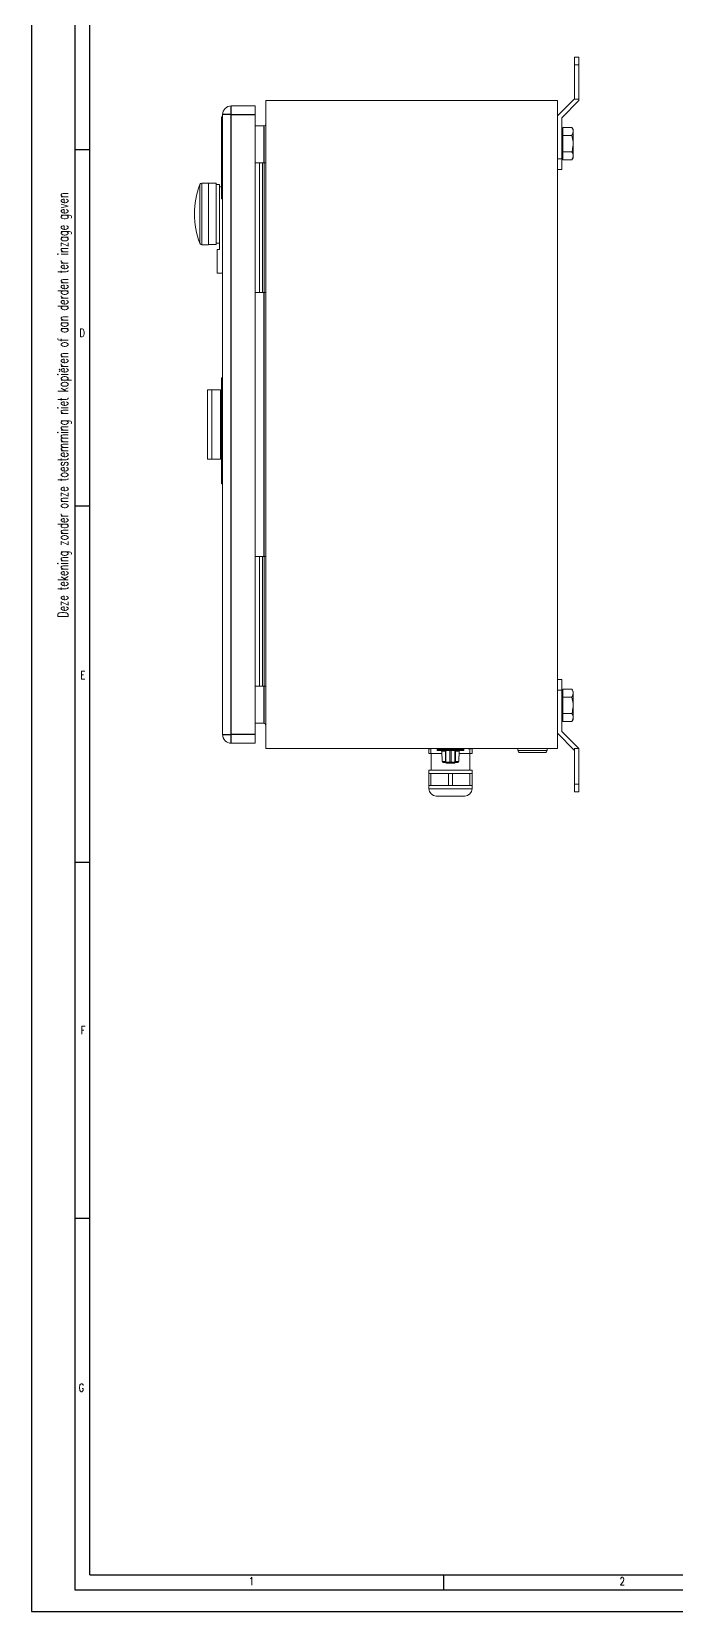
# Model space of a CAD drawing. Extents: x 4137 to 28680, y 2446 to 6814.
# Drawn here: x 4137 to 4436, y 2553 to 3284 of the extents above; entities that cross this region are included whole.
import ezdxf

# ---------------------------------------------------------------- set-up
doc = ezdxf.new("R2010")
doc.units = 0
doc.header["$LTSCALE"] = 0.5
doc.layers.get('0').update_dxf_attribs({"linetype": 'CONTINUOUS'})
doc.layers.add('DIM', color=5, linetype='CONTINUOUS')
doc.layers.add('VOL', color=2, linetype='CONTINUOUS')
doc.styles.get("Standard").update_dxf_attribs({"font": 'simplex.shx'})

msp = doc.modelspace()

# ---------------------------------------------------------------- linework, layer by layer
at = {"color": 7, "linetype": 'Continuous'}
for p, q in [((4137.01, 3740.59), (4137.01, 2552.59)), ((4157.01, 3730.59), (4157.01, 2562.59)), ((4164.01, 2569.59), (4164.01, 3723.59)), ((4164.01, 2569.59), (5431.61, 2569.59)), ((4157.01, 2562.59), (5809.01, 2562.59)), ((4137.01, 2552.59), (5819.01, 2552.59))]:
    msp.add_line(p, q, dxfattribs=at)
at = {"color": 7, "linetype": 'Continuous', "lineweight": 15}
for p, q in [((4388.48, 3271.94), (4390.48, 3271.94)), ((4388.48, 3268.44), (4388.48, 3271.94)), ((4390.48, 3271.94), (4390.48, 3268.44)), ((4388.48, 3268.44), (4390.48, 3268.44)), ((4388.48, 3252.77), (4388.48, 3268.44)), ((4390.48, 3268.44), (4390.48, 3252.49)), ((4240.48, 3249.44), (4229.48, 3249.44)), ((4240.48, 3245.44), (4240.48, 3249.44)), ((4245.48, 2951.94), (4245.48, 3251.94)), ((4245.48, 3251.94), (4380.48, 3251.94)), ((4380.48, 3244.77), (4388.48, 3252.77)), ((4380.48, 2951.94), (4380.48, 3251.94)), ((4382.48, 3243.94), (4390.48, 3251.94)), ((4388.48, 3252.49), (4388.48, 3252.77)), ((4390.48, 3252.49), (4388.48, 3252.49)), ((4390.48, 3252.49), (4390.48, 3251.94)), ((4224.98, 3206.44), (4224.98, 3244.44)), ((4225.48, 3244.44), (4224.98, 3244.44)), ((4225.48, 3245.44), (4225.48, 2958.44)), ((4240.48, 3245.44), (4240.48, 2958.44)), ((4244.68, 3240.19), (4240.48, 3240.19)), ((4382.48, 3224.94), (4382.48, 3243.94)), ((4383.08, 3237.57), (4383.08, 3239.45)), ((4383.08, 3239.45), (4387.2, 3239.45)), ((4387.78, 3238.44), (4387.2, 3239.45)), ((4224.88, 3236.84), (4224.98, 3236.84)), ((4224.88, 3236.84), (4224.88, 3234.56)), ((4224.88, 3234.56), (4224.98, 3234.56)), ((4224.88, 3234.56), (4224.88, 3226.58)), ((4383.08, 3238.44), (4382.48, 3238.44)), ((4383.08, 3235.7), (4383.08, 3237.57)), ((4383.08, 3235.7), (4387.2, 3235.7)), ((4383.08, 3231.94), (4383.08, 3235.7)), ((4387.78, 3237.57), (4387.78, 3238.44)), ((4387.78, 3231.94), (4387.78, 3237.57)), ((4224.88, 3226.58), (4224.98, 3226.58)), ((4224.88, 3226.58), (4224.88, 3224.3)), ((4380.48, 3224.94), (4382.48, 3224.94)), ((4382.48, 3225.44), (4383.08, 3225.44)), ((4382.48, 3219.94), (4382.48, 3224.94)), ((4383.08, 3228.19), (4383.08, 3231.94)), ((4383.08, 3228.19), (4387.2, 3228.19)), ((4383.08, 3226.32), (4383.08, 3228.19)), ((4383.08, 3224.44), (4383.08, 3226.32)), ((4387.2, 3224.44), (4387.78, 3225.44)), ((4387.78, 3226.32), (4387.78, 3231.94)), ((4387.78, 3225.44), (4387.78, 3226.32)), ((4224.88, 3224.3), (4224.98, 3224.3)), ((4224.88, 3224.3), (4224.88, 3216.32)), ((4240.48, 3223.09), (4242.48, 3223.09)), ((4242.48, 3163.09), (4242.48, 3223.09)), ((4242.48, 3223.09), (4243.98, 3223.09)), ((4243.98, 3223.09), (4243.98, 3163.09)), ((4243.98, 3223.09), (4244.68, 3223.09)), ((4244.68, 3163.09), (4244.68, 3223.09)), ((4244.68, 3223.09), (4245.48, 3223.09)), ((4380.48, 3219.94), (4382.48, 3219.94)), ((4383.08, 3224.44), (4387.2, 3224.44)), ((4218.98, 3213.69), (4215.83, 3213.69)), ((4218.98, 3199.44), (4218.98, 3213.69)), ((4222.48, 3213.68), (4218.98, 3213.68)), ((4222.48, 3199.44), (4222.48, 3213.68)), ((4223.98, 3213.02), (4222.48, 3213.02)), ((4223.98, 3211.94), (4223.98, 3213.02)), ((4224.98, 3211.94), (4223.98, 3211.94)), ((4223.98, 3182.94), (4223.98, 3211.94)), ((4224.88, 3216.32), (4224.88, 3214.04)), ((4224.88, 3216.32), (4224.98, 3216.32)), ((4224.88, 3214.04), (4224.98, 3214.04)), ((4225.48, 3206.44), (4224.98, 3206.44)), ((4218.98, 3185.19), (4218.98, 3199.44)), ((4222.48, 3185.21), (4222.48, 3199.44)), ((4215.83, 3185.19), (4218.98, 3185.19)), ((4218.98, 3185.21), (4222.48, 3185.21)), ((4222.48, 3185.87), (4223.98, 3185.87)), ((4222.98, 3171.94), (4222.98, 3182.94)), ((4222.98, 3182.94), (4223.98, 3182.94)), ((4225.48, 3171.94), (4222.98, 3171.94)), ((4240.48, 3163.09), (4242.48, 3163.09)), ((4242.48, 3163.09), (4243.98, 3163.09)), ((4244.68, 3163.09), (4243.98, 3163.09)), ((4244.68, 3163.09), (4245.48, 3163.09)), ((4225.48, 3123.58), (4224.97, 3123.58)), ((4224.97, 3121.08), (4224.97, 3123.58)), ((4218.48, 3085.94), (4218.48, 3117.94)), ((4218.48, 3117.94), (4220.48, 3117.94)), ((4220.48, 3085.94), (4220.48, 3117.94)), ((4220.48, 3117.94), (4224.48, 3117.94)), ((4224.48, 3085.94), (4224.48, 3117.94)), ((4224.48, 3116.94), (4225.48, 3116.94)), ((4225.48, 3121.08), (4224.97, 3121.08)), ((4224.97, 3081.94), (4224.97, 3121.08)), ((4218.48, 3085.94), (4220.48, 3085.94)), ((4220.48, 3085.94), (4224.48, 3085.94)), ((4224.48, 3086.94), (4225.48, 3086.94)), ((4224.97, 3074.44), (4224.97, 3081.94)), ((4225.48, 3081.94), (4224.97, 3081.94)), ((4225.48, 3074.44), (4224.97, 3074.44)), ((4240.48, 3040.79), (4242.48, 3040.79)), ((4242.48, 2980.79), (4242.48, 3040.79)), ((4242.48, 3040.79), (4243.98, 3040.79)), ((4243.98, 3040.79), (4243.98, 2980.79)), ((4243.98, 3040.79), (4244.68, 3040.79)), ((4244.68, 2980.79), (4244.68, 3040.79)), ((4244.68, 3040.79), (4245.48, 3040.79)), ((4380.48, 2983.94), (4382.48, 2983.94)), ((4382.48, 2978.94), (4382.48, 2983.94)), ((4240.48, 2980.79), (4242.48, 2980.79)), ((4242.48, 2980.79), (4243.98, 2980.79)), ((4244.68, 2980.79), (4243.98, 2980.79)), ((4244.68, 2980.79), (4245.48, 2980.79)), ((4380.48, 2978.94), (4382.48, 2978.94)), ((4382.48, 2978.94), (4382.48, 2959.94)), ((4383.08, 2978.44), (4382.48, 2978.44)), ((4383.08, 2977.57), (4383.08, 2979.45)), ((4383.08, 2979.45), (4387.2, 2979.45)), ((4383.08, 2975.7), (4383.08, 2977.57)), ((4387.78, 2978.44), (4387.2, 2979.45)), ((4387.78, 2977.57), (4387.78, 2978.44)), ((4387.78, 2971.94), (4387.78, 2977.57)), ((4383.08, 2971.94), (4383.08, 2975.7)), ((4383.08, 2975.7), (4387.2, 2975.7)), ((4383.08, 2968.19), (4383.08, 2971.94)), ((4387.78, 2966.32), (4387.78, 2971.94)), ((4240.48, 2963.69), (4244.68, 2963.69)), ((4382.48, 2965.44), (4383.08, 2965.44)), ((4383.08, 2968.19), (4387.2, 2968.19)), ((4383.08, 2966.32), (4383.08, 2968.19)), ((4383.08, 2964.44), (4383.08, 2966.32)), ((4383.08, 2964.44), (4387.2, 2964.44)), ((4387.2, 2964.44), (4387.78, 2965.44)), ((4387.78, 2965.44), (4387.78, 2966.32)), ((4229.48, 2954.44), (4240.48, 2954.44)), ((4240.48, 2954.44), (4240.48, 2958.44)), ((4388.48, 2951.12), (4380.48, 2959.12)), ((4382.48, 2959.94), (4390.48, 2951.94)), ((4245.48, 2951.94), (4380.48, 2951.94)), ((4320.98, 2951.78), (4321.94, 2951.78)), ((4320.98, 2949.7), (4320.98, 2951.78)), ((4321.94, 2949.7), (4320.98, 2949.7)), ((4321.94, 2951.78), (4323.43, 2951.94)), ((4321.94, 2949.7), (4321.94, 2951.78)), ((4327.01, 2949.7), (4321.94, 2949.7)), ((4321.97, 2949.7), (4321.97, 2942.04)), ((4324.78, 2951.54), (4324.78, 2951.94)), ((4324.78, 2951.54), (4325.78, 2951.54)), ((4324.78, 2951.44), (4324.78, 2951.04)), ((4325.78, 2951.44), (4324.78, 2951.44)), ((4325.78, 2951.04), (4324.78, 2951.04)), ((4325.78, 2951.54), (4325.78, 2951.94)), ((4325.78, 2951.54), (4336.18, 2951.54)), ((4325.78, 2951.04), (4325.78, 2951.44)), ((4336.18, 2951.44), (4325.78, 2951.44)), ((4336.18, 2951.04), (4325.78, 2951.04)), ((4326.99, 2950.75), (4327.11, 2946.03)), ((4327.78, 2951.44), (4327.78, 2951.54)), ((4328.64, 2945.74), (4328.64, 2951.04)), ((4328.89, 2951.04), (4328.89, 2945.74)), ((4329.48, 2951.54), (4329.48, 2951.44)), ((4330.73, 2945.74), (4330.73, 2951.04)), ((4331.23, 2951.04), (4331.23, 2945.74)), ((4332.48, 2951.44), (4332.48, 2951.54)), ((4333.07, 2945.74), (4333.07, 2951.04)), ((4333.29, 2950.75), (4334.97, 2950.75)), ((4333.32, 2951.04), (4333.32, 2945.74)), ((4334.18, 2951.54), (4334.18, 2951.44)), ((4334.97, 2950.75), (4334.85, 2946.03)), ((4340.01, 2949.7), (4334.94, 2949.7)), ((4336.18, 2951.54), (4336.18, 2951.94)), ((4336.18, 2951.54), (4337.18, 2951.54)), ((4336.18, 2951.04), (4336.18, 2951.44)), ((4337.18, 2951.44), (4336.18, 2951.44)), ((4337.18, 2951.04), (4336.18, 2951.04)), ((4337.18, 2951.94), (4337.18, 2951.54)), ((4337.18, 2951.04), (4337.18, 2951.44)), ((4339.99, 2942.04), (4339.99, 2949.7)), ((4340.01, 2949.7), (4340.01, 2951.78)), ((4340.01, 2951.78), (4340.98, 2951.78)), ((4340.98, 2949.7), (4340.01, 2949.7)), ((4340.98, 2951.78), (4340.98, 2951.94)), ((4340.98, 2949.7), (4340.98, 2951.78)), ((4362.23, 2951.94), (4362.23, 2951.14)), ((4363.23, 2950.14), (4374.73, 2950.14)), ((4375.73, 2951.14), (4375.73, 2951.94)), ((4390.48, 2951.94), (4388.48, 2951.94)), ((4388.48, 2951.94), (4388.48, 2951.12)), ((4388.48, 2935.45), (4388.48, 2951.12)), ((4390.48, 2951.94), (4390.48, 2935.45)), ((4320.98, 2942.04), (4320.98, 2940.5)), ((4320.98, 2942.04), (4340.98, 2942.04)), ((4320.98, 2934.89), (4320.98, 2940.5)), ((4321.94, 2940.5), (4320.98, 2940.5)), ((4321.94, 2934.89), (4321.94, 2940.5)), ((4325.98, 2940.5), (4321.94, 2940.5)), ((4330.01, 2940.5), (4325.98, 2940.5)), ((4328.06, 2945.54), (4328.68, 2945.54)), ((4330.73, 2945.74), (4328.89, 2945.74)), ((4329.14, 2945.24), (4330.98, 2945.24)), ((4330.01, 2934.89), (4330.01, 2940.5)), ((4331.94, 2940.5), (4330.01, 2940.5)), ((4330.98, 2945.49), (4330.98, 2945.24)), ((4330.98, 2945.24), (4332.82, 2945.24)), ((4333.07, 2945.74), (4331.23, 2945.74)), ((4331.94, 2934.89), (4331.94, 2940.5)), ((4335.98, 2940.5), (4331.94, 2940.5)), ((4333.28, 2945.54), (4333.9, 2945.54)), ((4340.01, 2940.5), (4335.98, 2940.5)), ((4340.01, 2934.89), (4340.01, 2940.5)), ((4340.98, 2940.5), (4340.01, 2940.5)), ((4340.98, 2940.5), (4340.98, 2942.04)), ((4340.98, 2934.89), (4340.98, 2940.5)), ((4320.98, 2934.89), (4320.98, 2933.35)), ((4320.98, 2934.89), (4321.94, 2934.89)), ((4321.94, 2934.89), (4325.98, 2934.89)), ((4325.98, 2934.89), (4330.01, 2934.89)), ((4330.01, 2934.89), (4331.94, 2934.89)), ((4331.94, 2934.89), (4335.98, 2934.89)), ((4335.98, 2934.89), (4340.01, 2934.89)), ((4340.01, 2934.89), (4340.98, 2934.89)), ((4340.98, 2933.35), (4340.98, 2934.89)), ((4390.48, 2935.45), (4388.48, 2935.45)), ((4388.48, 2931.94), (4388.48, 2935.45)), ((4390.48, 2931.94), (4390.48, 2935.45)), ((4324.38, 2929.94), (4337.58, 2929.94)), ((4388.48, 2931.94), (4390.48, 2931.94))]:
    msp.add_line(p, q, dxfattribs=at)
at = {"color": 8, "linetype": 'Continuous', "lineweight": 15}
for p, q in [((4214.9, 3185.84), (4214.9, 3213.05)), ((4326.99, 2950.75), (4328.64, 2950.75)), ((4329.16, 2951.44), (4329.16, 2951.54)), ((4333.16, 2951.44), (4333.16, 2951.54)), ((4362.23, 2951.14), (4375.73, 2951.14)), ((4327.11, 2946.03), (4328.64, 2946.03)), ((4333.32, 2946.03), (4334.85, 2946.03)), ((4320.98, 2933.35), (4340.98, 2933.35))]:
    msp.add_line(p, q, dxfattribs=at)
at = {"color": 8, "linetype": 'Continuous', "lineweight": 15, "flags": 128}
msp.add_lwpolyline([(4333.33, 2951.04), (4333.32, 2951.04), (4333.32, 2951.03)], dxfattribs=at)
at = {"color": 7, "linetype": 'Continuous', "lineweight": 15}
for centre, radius, start, end in [((4229.48, 3245.44), 4, 90, 180), ((4244.68, 3240.99), 0.8, 270, 0), ((4251.12, 3199.44), 38.69, 159.41647, 200.58353), ((4215.83, 3212.69), 1, 90.01874, 159.41647), ((4215.83, 3186.19), 1, 200.58353, 270.01874), ((4244.68, 2962.89), 0.8, 0, 90), ((4229.48, 2958.44), 4, 180, 270), ((4326.69, 2950.74), 0.3, 1.5, 90), ((4335.27, 2950.74), 0.3, 90, 178.5), ((4363.23, 2951.14), 1, 180, 270), ((4374.73, 2951.14), 1, 270, 0), ((4327.61, 2946.04), 0.5, 181.5, 270), ((4329.14, 2945.74), 0.5, 180, 210), ((4329.14, 2945.74), 0.5, 210, 270), ((4332.82, 2945.74), 0.5, 270, 330), ((4332.82, 2945.74), 0.5, 330, 0), ((4334.35, 2946.04), 0.5, 270, 358.5), ((4324.38, 2933.35), 3.4, 180, 270), ((4337.58, 2933.35), 3.4, 270, 0)]:
    msp.add_arc(centre, radius, start, end, dxfattribs=at)
for centre, major_axis, start_param, end_param in [((4329.14, 2945.74), (0.483, 0.483), 1.832596, 2.356194), ((4330.98, 2945.74), (0.483, -0.483), 4.45059, 4.974188), ((4330.98, 2945.74), (0.483, 0.483), 4.45059, 4.974188), ((4332.82, 2945.74), (0.483, -0.483), 0.785398, 1.308997)]:
    msp.add_ellipse(centre, major_axis=major_axis, ratio=0.267949, start_param=start_param, end_param=end_param, dxfattribs=at)
for points, knots in [([(4387.2, 3239.45), (4387.36, 3239.15), (4387.69, 3238.53), (4387.75, 3237.89), (4387.78, 3237.57)], [0, 0, 0, 0, 0.495459, 1, 1, 1, 1]), ([(4387.78, 3237.57), (4387.78, 3237.53), (4387.77, 3236.9), (4387.47, 3236.27), (4387.2, 3235.7)], [0, 0, 0, 0, 0.070213, 1, 1, 1, 1]), ([(4387.2, 3235.7), (4387.43, 3234.76), (4387.74, 3233.52), (4387.77, 3232.25), (4387.78, 3231.94)], [0, 0, 0, 0, 0.758147, 1, 1, 1, 1]), ([(4387.78, 3231.94), (4387.71, 3230.96), (4387.62, 3229.69), (4387.27, 3228.46), (4387.2, 3228.19)], [0, 0, 0, 0, 0.776286, 1, 1, 1, 1]), ([(4387.2, 3228.19), (4387.36, 3227.89), (4387.69, 3227.27), (4387.75, 3226.64), (4387.78, 3226.32)], [0, 0, 0, 0, 0.49546, 1, 1, 1, 1]), ([(4387.78, 3226.32), (4387.78, 3226.27), (4387.77, 3225.64), (4387.47, 3225.02), (4387.2, 3224.44)], [0, 0, 0, 0, 0.070217, 1, 1, 1, 1]), ([(4387.2, 2979.45), (4387.36, 2979.15), (4387.69, 2978.53), (4387.75, 2977.89), (4387.78, 2977.57)], [0, 0, 0, 0, 0.495459, 1, 1, 1, 1]), ([(4387.78, 2977.57), (4387.78, 2977.53), (4387.77, 2976.9), (4387.47, 2976.27), (4387.2, 2975.7)], [0, 0, 0, 0, 0.070215, 1, 1, 1, 1]), ([(4387.2, 2975.7), (4387.43, 2974.76), (4387.74, 2973.52), (4387.77, 2972.25), (4387.78, 2971.94)], [0, 0, 0, 0, 0.758149, 1, 1, 1, 1]), ([(4387.78, 2971.94), (4387.71, 2970.96), (4387.62, 2969.69), (4387.27, 2968.46), (4387.2, 2968.19)], [0, 0, 0, 0, 0.776287, 1, 1, 1, 1]), ([(4387.2, 2968.19), (4387.36, 2967.89), (4387.69, 2967.27), (4387.75, 2966.64), (4387.78, 2966.32)], [0, 0, 0, 0, 0.495458, 1, 1, 1, 1]), ([(4387.78, 2966.32), (4387.78, 2966.27), (4387.77, 2965.64), (4387.47, 2965.02), (4387.2, 2964.44)], [0, 0, 0, 0, 0.070215, 1, 1, 1, 1]), ([(4320.98, 2951.94), (4320.98, 2951.91), (4320.98, 2951.86), (4320.98, 2951.8), (4320.98, 2951.78)], [0, 0, 0, 0, 0.71857, 1, 1, 1, 1]), ([(4338.53, 2951.94), (4338.95, 2951.9), (4339.45, 2951.85), (4339.94, 2951.79), (4340.01, 2951.78)], [0, 0, 0, 0, 0.855511, 1, 1, 1, 1]), ([(4327.61, 2945.54), (4327.62, 2945.54), (4327.63, 2945.54), (4327.73, 2945.54), (4327.88, 2945.54), (4328.08, 2945.54), (4328.33, 2945.54), (4328.55, 2945.54), (4328.7, 2945.54), (4328.75, 2945.54)], [0, 0, 0, 0, 0.153988, 0.307692, 0.461682, 0.615386, 0.769375, 0.923079, 1, 1, 1, 1]), ([(4333.19, 2945.54), (4333.34, 2945.54), (4333.66, 2945.54), (4334.04, 2945.54), (4334.3, 2945.54), (4334.33, 2945.54), (4334.35, 2945.54)], [0, 0, 0, 0, 0.242004, 0.5, 0.757996, 1, 1, 1, 1])]:
    msp.add_open_spline(points, degree=3, knots=knots, dxfattribs=at)
at = {"color": 8, "linetype": 'Continuous', "lineweight": 15}
for points, knots in [([(4215.83, 3199.44), (4215.83, 3200.38), (4215.83, 3202.24), (4215.83, 3204.93), (4215.83, 3207.41), (4215.83, 3209.59), (4215.83, 3211.37), (4215.83, 3212.69), (4215.83, 3213.54), (4215.83, 3213.64), (4215.83, 3213.69)], [0, 0, 0, 0, 0.1249995, 0.25, 0.3750003, 0.5000001, 0.6250001, 0.7500002, 0.875, 1, 1, 1, 1]), ([(4215.83, 3185.19), (4215.83, 3185.25), (4215.83, 3185.35), (4215.83, 3186.2), (4215.83, 3187.52), (4215.83, 3189.3), (4215.83, 3191.48), (4215.83, 3193.96), (4215.83, 3196.65), (4215.83, 3198.51), (4215.83, 3199.44)], [0, 0, 0, 0, 0.125, 0.25, 0.375, 0.5, 0.625, 0.75, 0.875, 1, 1, 1, 1])]:
    msp.add_open_spline(points, degree=3, knots=knots, dxfattribs=at)
at = {"layer": 'DIM', "color": 7}
for p, q in [((4164.01, 3229.02), (4157.01, 3229.02)), ((4164.01, 3064.16), (4157.01, 3064.16)), ((4164.01, 2899.3), (4157.01, 2899.3)), ((4164.01, 2734.44), (4157.01, 2734.44))]:
    msp.add_line(p, q, dxfattribs=at)
at = {"layer": 'DIM', "color": 7, "linetype": 'Continuous'}
msp.add_line((4327.81, 2569.59), (4327.81, 2562.59), dxfattribs=at)
at = {"layer": 'VOL'}
for p, q in [((4229.48, 3245.44), (4229.48, 3249.44)), ((4229.48, 3245.44), (4225.48, 3245.44)), ((4229.48, 2958.44), (4229.48, 3245.44)), ((4229.48, 3245.44), (4240.48, 3245.44)), ((4244.68, 3223.09), (4244.68, 3240.19)), ((4244.68, 3040.79), (4244.68, 3163.09)), ((4244.68, 2963.69), (4244.68, 2980.79)), ((4225.48, 2958.44), (4229.48, 2958.44)), ((4240.48, 2958.44), (4229.48, 2958.44)), ((4229.48, 2954.44), (4229.48, 2958.44))]:
    msp.add_line(p, q, dxfattribs=at)

# ---------------------------------------------------------------- texts
at = {"color": 7, "linetype": 'Continuous', "width": 0.69375}
msp.add_text('Deze tekening zonder onze toestemming niet kopiëren of aan derden ter inzage geven', height=4.7625, rotation=90, dxfattribs=at).set_placement((4153.9, 3012.45))
at = {"color": 7, "linetype": 'Continuous', "width": 0.75}
msp.add_text('1', height=3.7, dxfattribs=at).set_placement((4237.65, 2564.66))
at = {"layer": 'DIM', "color": 7, "width": 0.75}
for s, p in [('D', (4159.16, 3142.5)), ('E', (4159.67, 2984.08)), ('2', (4409.34, 2564.66))]:
    msp.add_text(s, height=3.7, dxfattribs=at).set_placement(p)
at = {"layer": 'VOL', "color": 7, "width": 0.75}
for s, p in [('F', (4159.79, 2819.73)), ('G', (4158.83, 2654.28))]:
    msp.add_text(s, height=3.7, dxfattribs=at).set_placement(p)

doc.saveas('drawing.dxf')
